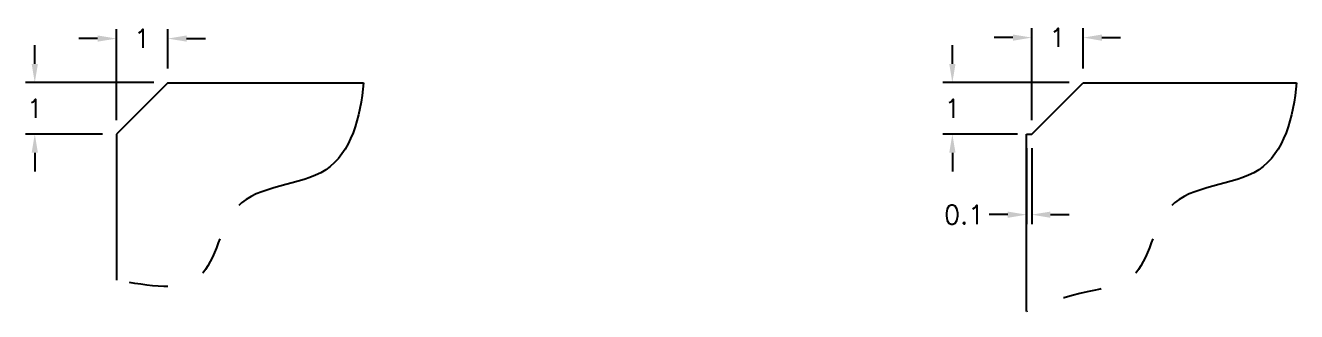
# Model space of a CAD drawing. Header units: millimetres. Extents: x 57 to 1212, y -970 to 358.
# Drawn here: x 316.39 to 341.06, y -683.03 to -677.46 of the extents above; entities that cross this region are included whole.
import ezdxf

# ---------------------------------------------------------------- set-up
doc = ezdxf.new("R2010")
doc.units = ezdxf.units.MM
doc.header["$LTSCALE"] = 0.3
doc.linetypes.add('PHANTOM', pattern=[2.5, 1.25, -0.25, 0.25, -0.25, 0.25, -0.25])
doc.layers.add('DIM', color=3, linetype='Continuous')
doc.layers.add('PHANTOM', color=4, linetype='PHANTOM')
doc.styles.get("Standard").update_dxf_attribs({"font": 'simplex.shx'})
doc.dimstyles.get("Standard").update_dxf_attribs({"dimscale": 0, "dimtxt": 2, "dimasz": 2, "dimexe": 1, "dimexo": 1.5, "dimgap": 1, "dimtad": 0, "dimtih": 1, "dimtoh": 1, "dimdec": 3, "dimdsep": 46, "dimtxsty": 'Standard', "dimcen": 1, "dimclrd": 256, "dimclre": 256, "dimclrt": 2, "dimadec": 0, "dimazin": 0, "dimtfac": 1, "dimtdec": 3, "dimtofl": 0, "dimtmove": 0, "dimatfit": 3, "dimfxl": 0, "dimtolj": 1, "dimtzin": 0, "dimlwd": -1, "dimlwe": -1, "dimarcsym": 0})

# ---------------------------------------------------------------- blocks, each defined once
blk = doc.blocks.new('*D35')
at = {"layer": 'DEFPOINTS', "color": 0, "ltscale": 0.05}
for p in [(319.154, -677.714), (319.154, -678.571), (318.154, -679.571)]:
    blk.add_point(p, dxfattribs=at)
at = {"layer": 'DIM', "ltscale": 0.05}
for p, q in [((318.154, -679.299), (318.154, -677.532)), ((319.154, -678.299), (319.154, -677.532)), ((317.79, -677.714), (317.427, -677.714)), ((319.517, -677.714), (319.881, -677.714))]:
    blk.add_line(p, q, dxfattribs=at)
for points in [[(317.79, -677.653), (317.79, -677.774), (318.154, -677.714)], [(319.517, -677.653), (319.517, -677.774), (319.154, -677.714)]]:
    blk.add_solid(points, dxfattribs=at)
at = {"layer": 'DIM', "color": 2, "ltscale": 0.05, "insert": (318.654, -677.714), "char_height": 0.3636, "attachment_point": 5}
blk.add_mtext('\\A1;1', dxfattribs=at)
blk = doc.blocks.new('*D36')
at = {"layer": 'DEFPOINTS', "color": 0, "ltscale": 0.05}
for p in [(319.154, -678.571), (316.57, -679.571), (318.154, -679.571)]:
    blk.add_point(p, dxfattribs=at)
at = {"layer": 'DIM', "ltscale": 0.05}
for p, q in [((316.57, -678.208), (316.57, -677.844)), ((318.881, -678.571), (316.388, -678.571)), ((317.881, -679.571), (316.388, -679.571)), ((316.57, -679.935), (316.57, -680.299))]:
    blk.add_line(p, q, dxfattribs=at)
for points in [[(316.509, -678.208), (316.63, -678.208), (316.57, -678.571)], [(316.509, -679.935), (316.63, -679.935), (316.57, -679.571)]]:
    blk.add_solid(points, dxfattribs=at)
at = {"layer": 'DIM', "color": 2, "ltscale": 0.05, "insert": (316.57, -679.071), "char_height": 0.3636, "attachment_point": 5}
blk.add_mtext('\\A1;1', dxfattribs=at)
blk = doc.blocks.new('*D37')
at = {"layer": 'DEFPOINTS', "color": 0, "ltscale": 0.05}
for p in [(336.92, -677.695), (336.92, -678.571), (335.92, -679.571)]:
    blk.add_point(p, dxfattribs=at)
at = {"layer": 'DIM', "ltscale": 0.05}
for p, q in [((335.92, -679.299), (335.92, -677.514)), ((336.92, -678.299), (336.92, -677.514)), ((335.556, -677.695), (335.193, -677.695)), ((337.284, -677.695), (337.647, -677.695))]:
    blk.add_line(p, q, dxfattribs=at)
for points in [[(335.556, -677.635), (335.556, -677.756), (335.92, -677.695)], [(337.284, -677.635), (337.284, -677.756), (336.92, -677.695)]]:
    blk.add_solid(points, dxfattribs=at)
at = {"layer": 'DIM', "color": 2, "ltscale": 0.05, "insert": (336.42, -677.695), "char_height": 0.3636, "attachment_point": 5}
blk.add_mtext('\\A1;1', dxfattribs=at)
blk = doc.blocks.new('*D38')
at = {"layer": 'DEFPOINTS', "color": 0, "ltscale": 0.05}
for p in [(336.92, -678.571), (334.38, -679.571), (335.92, -679.571)]:
    blk.add_point(p, dxfattribs=at)
at = {"layer": 'DIM', "ltscale": 0.05}
for p, q in [((334.38, -678.208), (334.38, -677.844)), ((336.647, -678.571), (334.198, -678.571)), ((335.647, -679.571), (334.198, -679.571)), ((334.38, -679.935), (334.38, -680.299))]:
    blk.add_line(p, q, dxfattribs=at)
for points in [[(334.32, -678.208), (334.441, -678.208), (334.38, -678.571)], [(334.32, -679.935), (334.441, -679.935), (334.38, -679.571)]]:
    blk.add_solid(points, dxfattribs=at)
at = {"layer": 'DIM', "color": 2, "ltscale": 0.05, "insert": (334.38, -679.071), "char_height": 0.3636, "attachment_point": 5}
blk.add_mtext('\\A1;1', dxfattribs=at)
blk = doc.blocks.new('*D39')
at = {"layer": 'DEFPOINTS', "color": 0, "ltscale": 0.05}
for p in [(335.82, -679.571), (335.92, -679.571), (335.82, -681.139)]:
    blk.add_point(p, dxfattribs=at)
at = {"layer": 'DIM', "ltscale": 0.05}
for p, q in [((335.82, -679.844), (335.82, -681.321)), ((335.92, -679.844), (335.92, -681.321)), ((335.456, -681.139), (335.093, -681.139)), ((336.284, -681.139), (336.647, -681.139))]:
    blk.add_line(p, q, dxfattribs=at)
for points in [[(335.456, -681.079), (335.456, -681.2), (335.82, -681.139)], [(336.284, -681.079), (336.284, -681.2), (335.92, -681.139)]]:
    blk.add_solid(points, dxfattribs=at)
at = {"layer": 'DIM', "color": 2, "ltscale": 0.05, "insert": (334.608, -681.139), "char_height": 0.3636, "attachment_point": 5}
blk.add_mtext('\\A1;0.1', dxfattribs=at)

msp = doc.modelspace()

# ---------------------------------------------------------------- linework, layer by layer
for p, q in [((319.1538, -678.5714), (318.1538, -679.5714)), ((319.1538, -678.5714), (322.9517, -678.5714)), ((318.1538, -679.5714), (318.1538, -682.41))]:
    msp.add_line(p, q)
at = {"color": 7, "ltscale": 0.5}
for p, q in [((335.9201, -679.5714), (336.9201, -678.5714)), ((336.9201, -678.5714), (341.0615, -678.5714)), ((335.8201, -683.0253), (335.8201, -679.5714))]:
    msp.add_line(p, q, dxfattribs=at)
at = {"linetype": 'Continuous'}
msp.add_line((335.8201, -679.5714), (335.9201, -679.5714), dxfattribs=at)
at = {"layer": 'PHANTOM', "ltscale": 10}
for points in [[(322.9517, -678.5714), (322.8923, -679.2417), (322.5241, -680.6399), (320.2407, -680.5109), (320.0295, -682.767), (318.7905, -682.5312), (318.1538, -682.41)], [(341.0615, -678.5714), (341.0021, -679.2417), (340.6339, -680.6399), (338.3505, -680.5109), (338.1393, -682.767), (336.9003, -682.5312), (335.8201, -683.0253)]]:
    msp.add_open_spline(points, degree=3, knots=[0.5781604, 0.5781604, 0.5781604, 0.5781604, 2.4250154, 4.2894089, 5.821637, 7.4411419, 7.4411419, 7.4411419, 7.4411419], dxfattribs=at)

# ---------------------------------------------------------------- dimensions: what is measured, and where the dimension line sits
at = {"layer": 'DIM', "ltscale": 0.05}
for base, p1, p2, picture, middle in [((319.1538, -677.7137), (318.1538, -679.5714), (319.1538, -678.5714), '*D35', (318.6538, -677.7137)), ((336.9201, -677.6954), (335.9201, -679.5714), (336.9201, -678.5714), '*D37', (336.4201, -677.6954)), ((335.8201, -681.1392), (335.9201, -679.5714), (335.8201, -679.5714), '*D39', (334.608, -681.1392))]:
    dim = msp.add_linear_dim(base=base, p1=p1, p2=p2, dimstyle='Standard', override={"dimscale": 0.181818}, dxfattribs=at)
    dim.commit()
    dim.dimension.update_dxf_attribs({"geometry": picture, "text_midpoint": middle})
for base, p1, p2, picture, middle in [((316.5698, -679.5714), (319.1538, -678.5714), (318.1538, -679.5714), '*D36', (316.5698, -679.0714)), ((334.3802, -679.5714), (336.9201, -678.5714), (335.9201, -679.5714), '*D38', (334.3802, -679.0714))]:
    dim = msp.add_linear_dim(base=base, p1=p1, p2=p2, angle=90, dimstyle='Standard', override={"dimscale": 0.181818}, dxfattribs=at)
    dim.commit()
    dim.dimension.update_dxf_attribs({"geometry": picture, "text_midpoint": middle})

doc.saveas('drawing.dxf')
